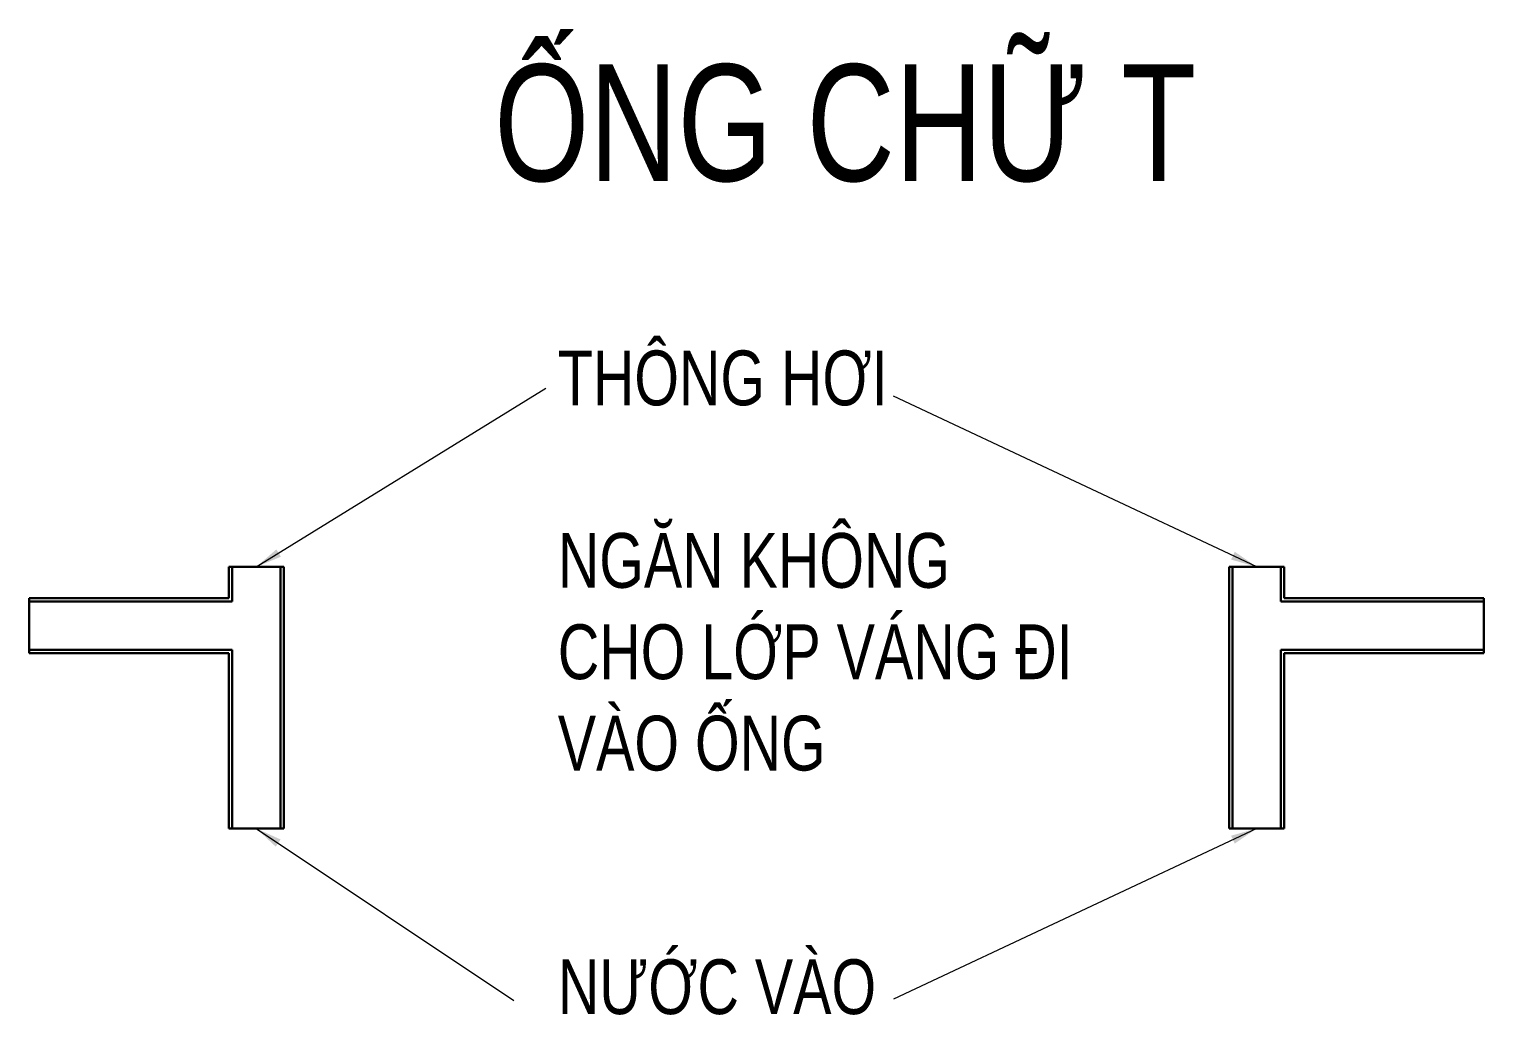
# Model space of a CAD drawing. Header units: millimetres. Extents: x -819040 to 60987, y -269988 to 131461.
# Drawn here: x -147311 to -143991, y -32793 to -30545 of the extents above; entities that cross this region are included whole.
import ezdxf

# ---------------------------------------------------------------- set-up
doc = ezdxf.new("R2010")
doc.units = ezdxf.units.MM
doc.layers.get('0').update_dxf_attribs({"lineweight": 9})
doc.layers.add('BE TU HOAI-CONTINOUS', color=3, linetype='Continuous', lineweight=30)
doc.layers.add('GHI CHU @ 50', color=51, linetype='Continuous', lineweight=9)
doc.styles.add('KICH THUOC', font='arial.ttf', dxfattribs={"width": 0.75})
doc.styles.add('TCVN-2.5', font='arial.ttf', dxfattribs={"width": 0.75, "height": 2.5})
doc.dimstyles.new('TCVN-2.5', dxfattribs={"dimtxt": 2.5, "dimasz": 1.2, "dimexe": 1.2, "dimexo": 0, "dimgap": 0.8, "dimtad": 1, "dimtoh": 1, "dimdec": 0, "dimzin": 0, "dimdsep": 46, "dimtxsty": 'KICH THUOC', "dimblk": 'ARCHTICK', "dimcen": 1.2, "dimdle": 1.2, "dimclrd": 31, "dimclre": 31, "dimclrt": 256, "dimadec": 0, "dimazin": 0, "dimtm": 1e-09, "dimtfac": 1, "dimtdec": 0, "dimtix": 1, "dimtofl": 0, "dimtmove": 0, "dimatfit": 2, "dimfxl": 7, "dimfxlon": 1, "dimtolj": 1, "dimtzin": 0, "dimlwd": -1, "dimlwe": -1, "dimarcsym": 1})

# ---------------------------------------------------------------- blocks, each defined once
blk = doc.blocks.new('_ArchTick')
at = {"color": 0, "linetype": 'ByBlock', "const_width": 0.15}
blk.add_lwpolyline([(-0.5, -0.5), (0.5, 0.5)], dxfattribs=at)

msp = doc.modelspace()

# ---------------------------------------------------------------- linework, layer by layer
at = {"layer": 'BE TU HOAI-CONTINOUS', "ltscale": 100}
for p, q in [((-146854.7, -31771.4), (-146854.7, -31843.1)), ((-146854.7, -31771.4), (-146729.7, -31771.4)), ((-146847.2, -31771.4), (-146847.2, -31850.6)), ((-146737.2, -31771.4), (-146737.2, -32368.1)), ((-146729.7, -31771.4), (-146729.7, -32368.1)), ((-144572.1, -31771.4), (-144572.1, -32368.1)), ((-144447.1, -31771.4), (-144572.1, -31771.4)), ((-144564.6, -31771.4), (-144564.6, -32368.1)), ((-144454.6, -31771.4), (-144454.6, -31850.6)), ((-144447.1, -31771.4), (-144447.1, -31843.1)), ((-146854.7, -31843.1), (-147310.5, -31843.1)), ((-147310.5, -31843.1), (-147310.5, -31968.1)), ((-146847.2, -31850.6), (-147310.5, -31850.6)), ((-144454.6, -31850.6), (-143991.3, -31850.6)), ((-144447.1, -31843.1), (-143991.3, -31843.1)), ((-143991.3, -31843.1), (-143991.3, -31968.1)), ((-146847.2, -31960.6), (-147310.5, -31960.6)), ((-146847.2, -31960.6), (-146847.2, -32368.1)), ((-144454.6, -31960.6), (-144454.6, -32368.1)), ((-144454.6, -31960.6), (-143991.3, -31960.6)), ((-146854.7, -31968.1), (-147310.5, -31968.1)), ((-146854.7, -31968.1), (-146854.7, -32368.1)), ((-144447.1, -31968.1), (-144447.1, -32368.1)), ((-144447.1, -31968.1), (-143991.3, -31968.1)), ((-146854.7, -32368.1), (-146729.7, -32368.1)), ((-144447.1, -32368.1), (-144572.1, -32368.1))]:
    msp.add_line(p, q, dxfattribs=at)

# ---------------------------------------------------------------- texts
at = {"layer": 'GHI CHU @ 50', "attachment_point": 1, "style": 'TCVN-2.5'}
for s, width, gutter_width, insert, char_height in [('ỐNG CHỮ T', 2546.397, 5322.6, (-146249.2, -30625.2), 266.13), ('THÔNG HƠI', 1196.032, 2500, (-146104.2, -31277.9), 125), ('NGĂN KHÔNG CHO LỚP VÁNG ĐI VÀO ỐNG', 1196.032, 2500, (-146104.2, -31694.2), 125), ('NƯỚC VÀO', 1196.032, 2500, (-146104.2, -32666.6), 125)]:
    msp.add_mtext_dynamic_manual_height_columns(s, width=width, gutter_width=gutter_width, heights=[0], dxfattribs=dict(at, insert=insert, char_height=char_height))
at = {"layer": 'GHI CHU @ 50', "insert": (-146164.5, -32697.7), "char_height": 125, "attachment_point": 1, "style": 'KICH THUOC'}
msp.add_mtext('\\A1;', dxfattribs=at)

# ---------------------------------------------------------------- leaders
at = {"layer": 'GHI CHU @ 50'}
for points in [[(-146792.2, -31771.4), (-146131.4, -31363.7)], [(-144509.6, -31771.4), (-145338.2, -31381.7)], [(-146792.2, -32368.1), (-146204.5, -32760.2)], [(-144509.6, -32368.1), (-145338.2, -32757.8)]]:
    msp.add_leader(points, dimstyle='TCVN-2.5', override={"dimscale": 50, "dimgap": 0.8, "dimtad": 0}, dxfattribs=at)

doc.saveas('drawing.dxf')
